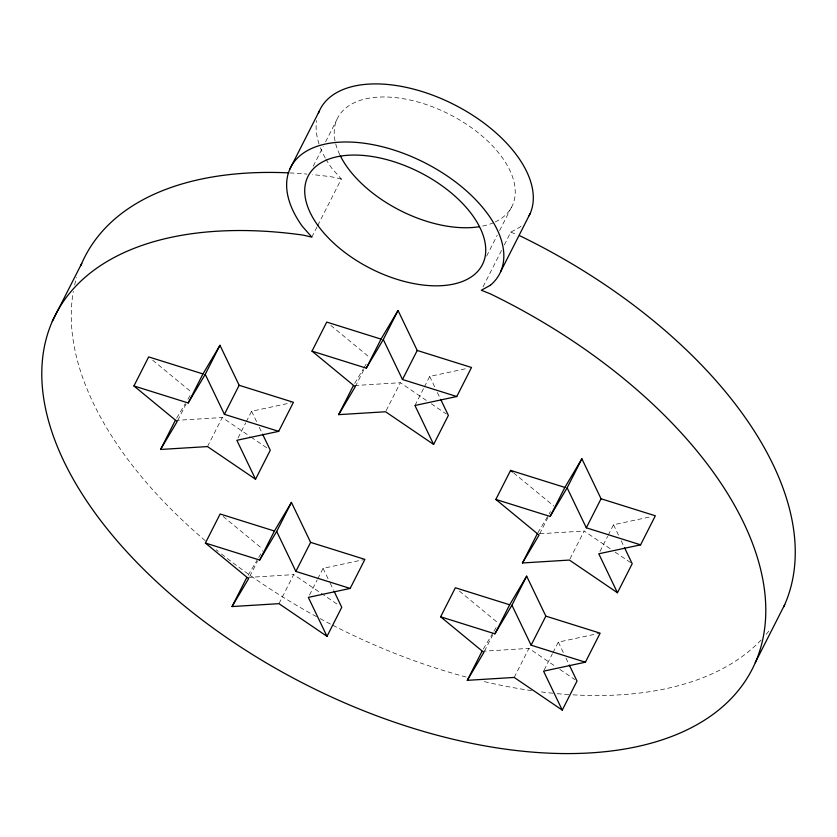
<?xml version="1.0" encoding="UTF-8"?>
<svg xmlns="http://www.w3.org/2000/svg" width="837" height="837" viewBox="0 0 837 837"><rect width="100%" height="100%" fill="white"/><g stroke="black" fill="none" stroke-linecap="round" stroke-linejoin="round"><path stroke-width="0.63" stroke-dasharray="4.18 3.14" d="M177.747 420.415L186.002 404.145M313.247 166.176L323.27 146.423M325.624 141.777L336.83 119.701M311.845 237.112L317.15 226.649M317.746 225.488L341.329 179.024L331.787 168.216A117.253 64.815 26.9 0 1 325.896 159.103M207.503 446.581L222.244 417.537L250.001 436.412M238.043 437.971L245.712 422.873M246.298 421.702L251.602 411.249L290.899 402.848M249.803 576.337L257.461 561.24M355.233 386.757L364.074 369.326M278.962 603.665L293.703 574.621L338.556 605.12M386.171 410.601L400.316 382.718L427.016 400.871M309.502 595.065L317.171 579.957M317.757 578.796L323.072 568.344L363.624 559.66M486.632 256.132L497.251 235.218M499.605 230.573L512.579 205.013M414.943 405.474L423.784 388.054M424.38 386.893L429.684 376.43L467.705 368.301M483.085 286.767L501.949 249.593M504.313 244.938L510.8 232.163L519.84 227.193A117.253 64.815 26.9 0 0 521.723 225.509M539.656 533.901L547.911 517.632M484.445 651.27L492.7 635.011M569.997 558.907L584.153 531.024L610.843 549.177M514.2 677.436L528.942 648.393L555.642 666.545M599.951 551.468L607.62 536.36M608.206 535.199L613.511 524.747L650.276 516.879M544.155 669.998L552.41 653.728M553.006 652.567L558.31 642.115L598.873 633.431M176.638 418.197L185.27 403.685M187.917 399.228L190.574 394.761M354.721 383.377L363.342 368.866M364.001 367.757L367.317 362.17M248.108 575.291L258.058 558.551M258.717 557.432L262.703 550.736M537.888 532.803L550.495 511.595M483.347 649.052L493.296 632.312M493.956 631.203L497.272 625.616M354.689 385.533L400.316 382.718M175.31 420.425L222.244 417.537M539.834 533.755L584.153 531.024M248.076 577.436L293.703 574.621M482.018 651.291L528.942 648.393M341.329 179.024L332.425 176.984A390.858 216.051 26.9 0 0 312.327 174.588M510.8 232.163L516.398 234.391M431.285 403.779L446.236 413.938M615.122 552.085L631.129 562.977M251.079 437.144L268.154 448.758M559.911 669.454L574.862 679.623M513.594 472.884L553.812 506.019M330.772 325.405L368.971 356.876M459.398 591.079L497.596 622.561M152.69 360.213L191.903 392.532M223.155 516.481L262.358 548.79M613.511 524.747L619.014 536.203M621.211 540.786L623.952 546.519M558.31 642.115L563.803 653.571M566 658.154L568.752 663.887M429.684 376.43L435.177 387.887M437.374 392.48L440.126 398.203M251.602 411.249L257.105 422.706M259.303 427.288L262.044 433.022M323.072 568.344L329.663 582.092M330.217 583.243L333.513 590.116M768.837 631.077A390.858 216.051 26.9 0 1 764.631 636.13M761.063 640.033A390.858 216.051 26.9 0 1 570.07 694.658M568.752 694.574A390.858 216.051 26.9 0 1 554.157 693.371M552.828 693.235A390.858 216.051 26.9 0 1 539.436 691.697M531.631 690.63A390.858 216.051 26.9 0 1 482.729 681.234M466.115 677.039A390.858 216.051 26.9 0 1 331.578 624.643M330.406 624.046A390.858 216.051 26.9 0 1 317.652 617.267M316.501 616.639A390.858 216.051 26.9 0 1 219.315 552.253M218.29 551.426A390.858 216.051 26.9 0 1 216.249 549.783M205.232 540.65A390.858 216.051 26.9 0 1 73.353 291.339M74.639 284.988A390.858 216.051 26.9 0 1 76.585 277.549M289.864 172.924A390.858 216.051 26.9 0 1 307.001 174.096M325.248 157.952A117.253 64.815 26.9 0 1 320.414 147.762M319.054 144.027A117.253 64.815 26.9 0 1 316.564 120.612M339.749 154.688A97.709 54.007 26.9 0 1 439.697 109.741A97.709 54.007 26.9 0 1 494.813 222.15M493.642 222.673A97.709 54.007 26.9 0 1 481.871 226.252"/><path stroke-width="1.26" d="M52.26 321.45L81.754 263.362M255.547 479.256L207.503 446.581L160.568 449.469L177.162 421.576L133.93 385.951L148.672 356.907L202.962 373.93L219.974 345.304L239.152 385.282L293.431 402.304L278.69 431.348L236.861 440.293L255.547 479.256L270.288 450.212L262.598 434.173M289.769 169.262L319.263 111.175M160.568 449.469L175.31 420.425M133.93 385.951L188.21 402.974L202.962 373.93M188.21 402.974L205.232 374.348L219.974 345.304M278.69 431.348L224.41 414.325L239.152 385.282M327.016 636.35L278.962 603.665L232.037 606.563L248.62 578.66L205.389 543.035L220.131 513.991L274.421 531.024L291.433 502.399L310.611 542.366L364.901 559.388L350.159 588.432L308.33 597.388L327.016 636.35L341.758 607.306L334.057 591.257M433.629 444.437L385.575 411.762L338.65 414.65L355.233 386.757L312.002 351.132L326.744 322.088L381.034 339.111L398.046 310.485L417.224 350.462L471.513 367.485L456.772 396.529L414.943 405.474L433.629 444.437L448.37 415.393L440.67 399.354M232.037 606.563L246.779 577.52M205.389 543.035L259.679 560.068L274.421 531.024M259.679 560.068L276.691 531.443L291.433 502.399M338.65 414.65L353.392 385.606M312.002 351.132L366.292 368.154L381.034 339.111M366.292 368.154L383.304 339.529L398.046 310.485M350.159 588.432L295.869 571.409L310.611 542.366M456.772 396.529L402.482 379.506L417.224 350.462M500.672 271.627L530.156 213.54M617.455 592.753L569.411 560.068L522.476 562.966L539.059 535.063L495.839 499.438L510.58 470.394L564.86 487.416L581.882 458.791L601.06 498.768L655.34 515.791L640.598 544.835L598.769 553.791L617.455 592.753L632.197 563.709L624.507 547.66M562.255 710.121L514.2 677.436L467.276 680.335L483.859 652.431L440.628 616.806L455.37 587.762L509.66 604.785L526.672 576.159L545.85 616.137L600.139 633.159L585.398 662.203L543.569 671.159L562.255 710.121L576.996 681.077L569.296 665.028M522.476 562.966L537.218 533.922M495.839 499.438L550.118 516.46L564.86 487.416M467.276 680.335L482.018 651.291M550.118 516.46L567.141 487.835L581.882 458.791M440.628 616.806L494.918 633.829L509.66 604.785M494.918 633.829L511.93 605.203L526.672 576.159M640.598 544.835L586.308 527.812L601.06 498.768M585.398 662.203L531.108 645.181L545.85 616.137M755.246 662.684L784.74 604.596M510.58 470.394L512.589 472.058M567.141 487.835L586.308 527.812M511.93 605.203L531.108 645.181M383.304 339.529L402.482 379.506M205.232 374.348L224.41 414.325M276.691 531.443L295.869 571.409M80.781 265.653A390.858 216.051 26.9 0 1 288.556 172.861M519.756 235.731A390.858 216.051 26.9 0 1 783.694 606.919M318.363 113.413A117.253 64.815 26.9 0 1 450.662 102.888A117.253 64.815 26.9 0 1 529.12 215.716M479.371 226.701A97.709 54.007 26.9 0 1 340.314 155.828M490.356 285.281L481.317 290.251L490.273 293.818A390.858 216.051 26.9 0 1 704.461 720.197A390.858 216.051 26.9 0 1 111.551 534.257A390.858 216.051 26.9 0 1 302.931 235.071L311.845 237.112L302.303 226.304A117.253 64.815 26.9 0 1 393.003 149.75A117.253 64.815 26.9 0 1 490.356 285.281M317.788 225.331A97.709 54.007 26.9 0 0 474.506 274.473A97.709 54.007 26.9 0 0 393.369 161.531A97.709 54.007 26.9 0 0 317.788 225.331"/></g></svg>
